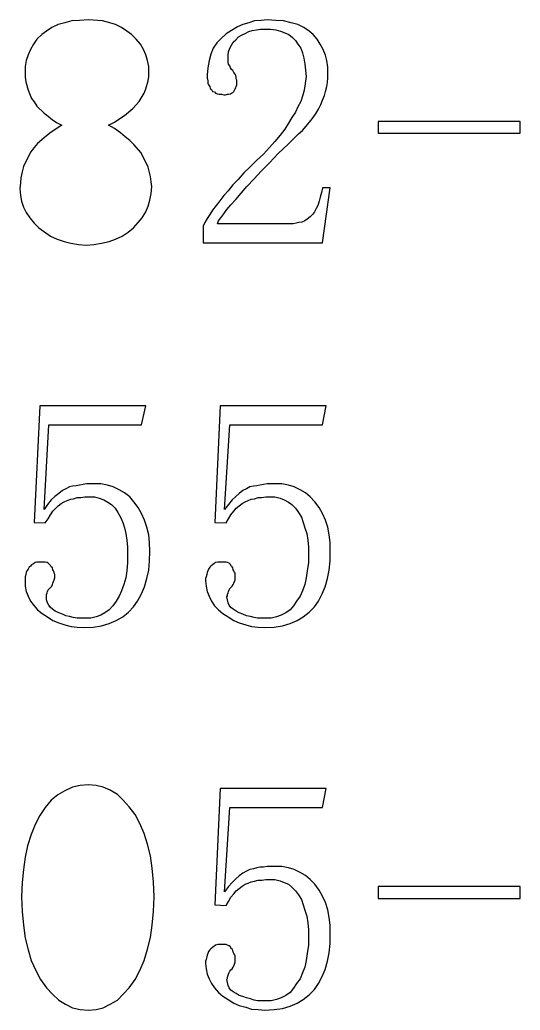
# Model space of a CAD drawing. Extents: x -275 to 275, y -225 to 225.
# Drawn here: x -231.8 to -223.34, y -192.97 to -176.22 of the extents above; entities that cross this region are included whole.
import ezdxf

# ---------------------------------------------------------------- set-up
doc = ezdxf.new("R2010")
doc.units = 0
doc.header["$MEASUREMENT"] = 0
doc.layers.get('0').update_dxf_attribs({"linetype": 'CONTINUOUS'})

msp = doc.modelspace()

# ---------------------------------------------------------------- linework, layer by layer
for points in [[(-230.64, -176.22), (-230.79, -176.23), (-230.79, -176.23), (-230.92, -176.24), (-230.92, -176.24), (-231.04, -176.27), (-231.04, -176.27), (-231.15, -176.3), (-231.15, -176.3), (-231.26, -176.35), (-231.26, -176.35), (-231.35, -176.41), (-231.35, -176.41), (-231.43, -176.47), (-231.43, -176.47), (-231.51, -176.55), (-231.51, -176.55), (-231.57, -176.63), (-231.57, -176.63), (-231.62, -176.72), (-231.62, -176.72), (-231.66, -176.81), (-231.66, -176.81), (-231.69, -176.91), (-231.69, -176.91), (-231.71, -177.01), (-231.71, -177.01), (-231.71, -177.19), (-231.71, -177.19), (-231.7, -177.27), (-231.7, -177.27), (-231.66, -177.41), (-231.66, -177.41), (-231.6, -177.55), (-231.6, -177.55), (-231.56, -177.61), (-231.56, -177.61), (-231.51, -177.68), (-231.51, -177.68), (-231.39, -177.8), (-231.39, -177.8), (-231.32, -177.85), (-231.32, -177.85), (-231.25, -177.91), (-231.25, -177.91), (-231.17, -177.96), (-231.17, -177.96), (-231.09, -178), (-231.09, -178), (-231.27, -178.12), (-231.27, -178.12), (-231.35, -178.18), (-231.35, -178.18), (-231.43, -178.25), (-231.43, -178.25), (-231.5, -178.31), (-231.5, -178.31), (-231.56, -178.38), (-231.56, -178.38), (-231.62, -178.46), (-231.62, -178.46), (-231.74, -178.7), (-231.74, -178.7), (-231.76, -178.79), (-231.76, -178.79), (-231.78, -178.89), (-231.78, -178.89), (-231.79, -178.98), (-231.79, -178.98), (-231.8, -179.08), (-231.8, -179.08), (-231.79, -179.19), (-231.79, -179.19), (-231.77, -179.29), (-231.77, -179.29), (-231.74, -179.39), (-231.74, -179.39), (-231.69, -179.48), (-231.69, -179.48), (-231.63, -179.57), (-231.63, -179.57), (-231.56, -179.66), (-231.56, -179.66), (-231.48, -179.74), (-231.48, -179.74), (-231.28, -179.88), (-231.28, -179.88), (-231.17, -179.93), (-231.17, -179.93), (-231.05, -179.97), (-231.05, -179.97), (-230.94, -180), (-230.94, -180), (-230.81, -180.02), (-230.81, -180.02), (-230.68, -180.03), (-230.68, -180.03), (-230.55, -180.02), (-230.55, -180.02), (-230.42, -180), (-230.42, -180), (-230.29, -179.97), (-230.29, -179.97), (-230.18, -179.93), (-230.18, -179.93), (-230.07, -179.88), (-230.07, -179.88), (-229.97, -179.81), (-229.97, -179.81), (-229.88, -179.74), (-229.88, -179.74), (-229.8, -179.65), (-229.8, -179.65), (-229.73, -179.57), (-229.73, -179.57), (-229.67, -179.47), (-229.67, -179.47), (-229.63, -179.37), (-229.63, -179.37), (-229.6, -179.27), (-229.6, -179.27), (-229.58, -179.16), (-229.58, -179.16), (-229.57, -179.04), (-229.57, -179.04), (-229.58, -178.96), (-229.58, -178.96), (-229.59, -178.87), (-229.59, -178.87), (-229.63, -178.71), (-229.63, -178.71), (-229.75, -178.47), (-229.75, -178.47), (-229.87, -178.33), (-229.87, -178.33), (-229.94, -178.26), (-229.94, -178.26), (-230.02, -178.2), (-230.02, -178.2), (-230.1, -178.13), (-230.1, -178.13), (-230.2, -178.06), (-230.2, -178.06), (-230.3, -178), (-230.3, -178), (-230.2, -177.95), (-230.2, -177.95), (-230.11, -177.89), (-230.11, -177.89), (-230.03, -177.84), (-230.03, -177.84), (-229.89, -177.72), (-229.89, -177.72), (-229.83, -177.66), (-229.83, -177.66), (-229.78, -177.6), (-229.78, -177.6), (-229.7, -177.46), (-229.7, -177.46), (-229.67, -177.39), (-229.67, -177.39), (-229.63, -177.25), (-229.63, -177.25), (-229.62, -177.18), (-229.62, -177.18), (-229.62, -177.01), (-229.62, -177.01), (-229.64, -176.91), (-229.64, -176.91), (-229.67, -176.81), (-229.67, -176.81), (-229.71, -176.72), (-229.71, -176.72), (-229.76, -176.63), (-229.76, -176.63), (-229.83, -176.55), (-229.83, -176.55), (-229.91, -176.47), (-229.91, -176.47), (-229.99, -176.41), (-229.99, -176.41), (-230.08, -176.35), (-230.08, -176.35), (-230.18, -176.3), (-230.18, -176.3), (-230.28, -176.27), (-230.28, -176.27), (-230.4, -176.24), (-230.4, -176.24), (-230.64, -176.22)], [(-226.97, -177.07), (-226.96, -177.18), (-226.96, -177.18), (-226.97, -177.26), (-226.97, -177.26), (-226.98, -177.34), (-226.98, -177.34), (-227, -177.43), (-227, -177.43), (-227.02, -177.51), (-227.02, -177.51), (-227.05, -177.6), (-227.05, -177.6), (-227.1, -177.69), (-227.1, -177.69), (-227.14, -177.78), (-227.14, -177.78), (-227.2, -177.87), (-227.2, -177.87), (-227.26, -177.97), (-227.26, -177.97), (-227.32, -178.07), (-227.32, -178.07), (-227.4, -178.17), (-227.4, -178.17), (-227.49, -178.28), (-227.49, -178.28), (-227.58, -178.38), (-227.58, -178.38), (-227.68, -178.49), (-227.68, -178.49), (-227.8, -178.6), (-227.8, -178.6), (-227.91, -178.71), (-227.91, -178.71), (-228.01, -178.81), (-228.01, -178.81), (-228.11, -178.92), (-228.11, -178.92), (-228.2, -179.01), (-228.2, -179.01), (-228.28, -179.11), (-228.28, -179.11), (-228.35, -179.19), (-228.35, -179.19), (-228.42, -179.28), (-228.42, -179.28), (-228.48, -179.36), (-228.48, -179.36), (-228.54, -179.44), (-228.54, -179.44), (-228.59, -179.51), (-228.59, -179.51), (-228.63, -179.58), (-228.63, -179.58), (-228.67, -179.65), (-228.67, -179.65), (-228.7, -179.71), (-228.7, -179.71), (-228.7, -179.99), (-228.7, -179.99), (-226.68, -179.99), (-226.68, -179.99), (-226.55, -179.06), (-226.55, -179.06), (-226.68, -179.06), (-226.68, -179.06), (-226.7, -179.14), (-226.7, -179.14), (-226.72, -179.22), (-226.72, -179.22), (-226.74, -179.29), (-226.74, -179.29), (-226.76, -179.36), (-226.76, -179.36), (-226.79, -179.41), (-226.79, -179.41), (-226.82, -179.47), (-226.82, -179.47), (-226.85, -179.51), (-226.85, -179.51), (-226.89, -179.55), (-226.89, -179.55), (-226.94, -179.59), (-226.94, -179.59), (-226.98, -179.62), (-226.98, -179.62), (-227.03, -179.64), (-227.03, -179.64), (-227.08, -179.65), (-227.08, -179.65), (-227.13, -179.66), (-227.13, -179.66), (-227.18, -179.67), (-227.18, -179.67), (-228.46, -179.67), (-228.46, -179.67), (-228.44, -179.62), (-228.44, -179.62), (-228.4, -179.57), (-228.4, -179.57), (-228.35, -179.5), (-228.35, -179.5), (-228.3, -179.43), (-228.3, -179.43), (-228.23, -179.35), (-228.23, -179.35), (-228.15, -179.26), (-228.15, -179.26), (-228.06, -179.15), (-228.06, -179.15), (-227.96, -179.04), (-227.96, -179.04), (-227.84, -178.91), (-227.84, -178.91), (-227.72, -178.78), (-227.72, -178.78), (-227.58, -178.64), (-227.58, -178.64), (-227.43, -178.48), (-227.43, -178.48), (-227.26, -178.32), (-227.26, -178.32), (-227.09, -178.15), (-227.09, -178.15), (-227.02, -178.09), (-227.02, -178.09), (-226.96, -178.02), (-226.96, -178.02), (-226.9, -177.95), (-226.9, -177.95), (-226.84, -177.87), (-226.84, -177.87), (-226.79, -177.8), (-226.79, -177.8), (-226.75, -177.73), (-226.75, -177.73), (-226.71, -177.65), (-226.71, -177.65), (-226.68, -177.58), (-226.68, -177.58), (-226.65, -177.5), (-226.65, -177.5), (-226.63, -177.43), (-226.63, -177.43), (-226.61, -177.35), (-226.61, -177.35), (-226.6, -177.28), (-226.6, -177.28), (-226.59, -177.2), (-226.59, -177.2), (-226.59, -177.13), (-226.59, -177.13), (-226.59, -177.02), (-226.59, -177.02), (-226.61, -176.91), (-226.61, -176.91), (-226.63, -176.82), (-226.63, -176.82), (-226.67, -176.72), (-226.67, -176.72), (-226.72, -176.63), (-226.72, -176.63), (-226.77, -176.55), (-226.77, -176.55), (-226.84, -176.47), (-226.84, -176.47), (-226.91, -176.41), (-226.91, -176.41), (-227, -176.35), (-227, -176.35), (-227.1, -176.3), (-227.1, -176.3), (-227.21, -176.27), (-227.21, -176.27), (-227.34, -176.24), (-227.34, -176.24), (-227.47, -176.23), (-227.47, -176.23), (-227.62, -176.22), (-227.62, -176.22), (-227.72, -176.23), (-227.72, -176.23), (-227.83, -176.24), (-227.83, -176.24), (-227.93, -176.27), (-227.93, -176.27), (-228.03, -176.3), (-228.03, -176.3), (-228.12, -176.34), (-228.12, -176.34), (-228.22, -176.4), (-228.22, -176.4), (-228.31, -176.46), (-228.31, -176.46), (-228.39, -176.53), (-228.39, -176.53), (-228.47, -176.61), (-228.47, -176.61), (-228.53, -176.7), (-228.53, -176.7), (-228.57, -176.8), (-228.57, -176.8), (-228.6, -176.91), (-228.6, -176.91), (-228.62, -177.03), (-228.62, -177.03), (-228.63, -177.15), (-228.63, -177.15), (-228.63, -177.2), (-228.63, -177.2), (-228.62, -177.25), (-228.62, -177.25), (-228.62, -177.29), (-228.62, -177.29), (-228.61, -177.32), (-228.61, -177.32), (-228.59, -177.35), (-228.59, -177.35), (-228.58, -177.38), (-228.58, -177.38), (-228.56, -177.4), (-228.56, -177.4), (-228.54, -177.43), (-228.54, -177.43), (-228.51, -177.44), (-228.51, -177.44), (-228.49, -177.46), (-228.49, -177.46), (-228.46, -177.47), (-228.46, -177.47), (-228.43, -177.48), (-228.43, -177.48), (-228.39, -177.48), (-228.39, -177.48), (-228.35, -177.49), (-228.35, -177.49), (-228.32, -177.49), (-228.32, -177.49), (-228.29, -177.48), (-228.29, -177.48), (-228.27, -177.48), (-228.27, -177.48), (-228.24, -177.47), (-228.24, -177.47), (-228.22, -177.46), (-228.22, -177.46), (-228.2, -177.45), (-228.2, -177.45), (-228.18, -177.43), (-228.18, -177.43), (-228.17, -177.41), (-228.17, -177.41), (-228.16, -177.39), (-228.16, -177.39), (-228.15, -177.37), (-228.15, -177.37), (-228.14, -177.35), (-228.14, -177.35), (-228.13, -177.32), (-228.13, -177.32), (-228.13, -177.29), (-228.13, -177.29), (-228.13, -177.26), (-228.13, -177.26), (-228.13, -177.24), (-228.13, -177.24), (-228.14, -177.22), (-228.14, -177.22), (-228.14, -177.19), (-228.14, -177.19), (-228.15, -177.16), (-228.15, -177.16), (-228.16, -177.14), (-228.16, -177.14), (-228.18, -177.11), (-228.18, -177.11), (-228.2, -177.08), (-228.2, -177.08), (-228.22, -177.06), (-228.22, -177.06), (-228.24, -177.03), (-228.24, -177.03), (-228.25, -177), (-228.25, -177), (-228.27, -176.97), (-228.27, -176.97), (-228.28, -176.94), (-228.28, -176.94), (-228.28, -176.91), (-228.28, -176.91), (-228.28, -176.88), (-228.28, -176.88), (-228.28, -176.81), (-228.28, -176.81), (-228.27, -176.76), (-228.27, -176.76), (-228.25, -176.7), (-228.25, -176.7), (-228.22, -176.65), (-228.22, -176.65), (-228.19, -176.6), (-228.19, -176.6), (-228.15, -176.56), (-228.15, -176.56), (-228.1, -176.51), (-228.1, -176.51), (-228.05, -176.48), (-228.05, -176.48), (-227.99, -176.45), (-227.99, -176.45), (-227.93, -176.42), (-227.93, -176.42), (-227.87, -176.4), (-227.87, -176.4), (-227.8, -176.39), (-227.8, -176.39), (-227.73, -176.38), (-227.73, -176.38), (-227.66, -176.38), (-227.66, -176.38), (-227.56, -176.38), (-227.56, -176.38), (-227.47, -176.39), (-227.47, -176.39), (-227.39, -176.41), (-227.39, -176.41), (-227.32, -176.44), (-227.32, -176.44), (-227.25, -176.47), (-227.25, -176.47), (-227.19, -176.52), (-227.19, -176.52), (-227.14, -176.57), (-227.14, -176.57), (-227.1, -176.63), (-227.1, -176.63), (-227.05, -176.7), (-227.05, -176.7), (-227.02, -176.78), (-227.02, -176.78), (-227, -176.87), (-227, -176.87), (-226.98, -176.97), (-226.98, -176.97), (-226.97, -177.07)], [(-225.74, -177.94), (-225.74, -178.14), (-225.74, -178.14), (-223.34, -178.14), (-223.34, -178.14), (-223.34, -177.94), (-223.34, -177.94), (-225.74, -177.94)], [(-230.43, -184.07), (-230.55, -184.07), (-230.55, -184.07), (-230.61, -184.07), (-230.61, -184.07), (-230.67, -184.07), (-230.67, -184.07), (-230.73, -184.08), (-230.73, -184.08), (-230.79, -184.09), (-230.79, -184.09), (-230.85, -184.1), (-230.85, -184.1), (-230.91, -184.11), (-230.91, -184.11), (-230.96, -184.12), (-230.96, -184.12), (-231.02, -184.15), (-231.02, -184.15), (-231.08, -184.18), (-231.08, -184.18), (-231.14, -184.23), (-231.14, -184.23), (-231.21, -184.28), (-231.21, -184.28), (-231.27, -184.34), (-231.27, -184.34), (-231.33, -184.42), (-231.33, -184.42), (-231.39, -184.5), (-231.39, -184.5), (-231.31, -183.07), (-231.31, -183.07), (-229.74, -183.07), (-229.74, -183.07), (-229.67, -182.75), (-229.67, -182.75), (-231.46, -182.75), (-231.46, -182.75), (-231.56, -184.72), (-231.56, -184.72), (-231.37, -184.73), (-231.37, -184.73), (-231.32, -184.66), (-231.32, -184.66), (-231.28, -184.59), (-231.28, -184.59), (-231.24, -184.53), (-231.24, -184.53), (-231.19, -184.48), (-231.19, -184.48), (-231.15, -184.44), (-231.15, -184.44), (-231.1, -184.4), (-231.1, -184.4), (-231.05, -184.37), (-231.05, -184.37), (-231, -184.35), (-231, -184.35), (-230.94, -184.33), (-230.94, -184.33), (-230.89, -184.32), (-230.89, -184.32), (-230.83, -184.3), (-230.83, -184.3), (-230.77, -184.3), (-230.77, -184.3), (-230.7, -184.29), (-230.7, -184.29), (-230.63, -184.29), (-230.63, -184.29), (-230.54, -184.29), (-230.54, -184.29), (-230.46, -184.31), (-230.46, -184.31), (-230.38, -184.34), (-230.38, -184.34), (-230.31, -184.38), (-230.31, -184.38), (-230.25, -184.42), (-230.25, -184.42), (-230.19, -184.48), (-230.19, -184.48), (-230.14, -184.55), (-230.14, -184.55), (-230.1, -184.63), (-230.1, -184.63), (-230.06, -184.72), (-230.06, -184.72), (-230.03, -184.81), (-230.03, -184.81), (-230.01, -184.91), (-230.01, -184.91), (-229.99, -185.02), (-229.99, -185.02), (-229.98, -185.14), (-229.98, -185.14), (-229.98, -185.26), (-229.98, -185.26), (-229.98, -185.4), (-229.98, -185.4), (-229.99, -185.54), (-229.99, -185.54), (-230.01, -185.66), (-230.01, -185.66), (-230.04, -185.77), (-230.04, -185.77), (-230.08, -185.88), (-230.08, -185.88), (-230.12, -185.97), (-230.12, -185.97), (-230.17, -186.05), (-230.17, -186.05), (-230.23, -186.13), (-230.23, -186.13), (-230.29, -186.2), (-230.29, -186.2), (-230.36, -186.25), (-230.36, -186.25), (-230.43, -186.29), (-230.43, -186.29), (-230.51, -186.32), (-230.51, -186.32), (-230.6, -186.34), (-230.6, -186.34), (-230.7, -186.34), (-230.7, -186.34), (-230.77, -186.34), (-230.77, -186.34), (-230.83, -186.34), (-230.83, -186.34), (-230.9, -186.33), (-230.9, -186.33), (-230.96, -186.31), (-230.96, -186.31), (-231.02, -186.3), (-231.02, -186.3), (-231.08, -186.27), (-231.08, -186.27), (-231.14, -186.25), (-231.14, -186.25), (-231.2, -186.22), (-231.2, -186.22), (-231.25, -186.19), (-231.25, -186.19), (-231.28, -186.16), (-231.28, -186.16), (-231.31, -186.12), (-231.31, -186.12), (-231.33, -186.08), (-231.33, -186.08), (-231.35, -186.03), (-231.35, -186.03), (-231.35, -185.98), (-231.35, -185.98), (-231.35, -185.96), (-231.35, -185.96), (-231.35, -185.94), (-231.35, -185.94), (-231.34, -185.91), (-231.34, -185.91), (-231.33, -185.89), (-231.33, -185.89), (-231.32, -185.86), (-231.32, -185.86), (-231.3, -185.84), (-231.3, -185.84), (-231.28, -185.82), (-231.28, -185.82), (-231.26, -185.8), (-231.26, -185.8), (-231.25, -185.77), (-231.25, -185.77), (-231.24, -185.75), (-231.24, -185.75), (-231.23, -185.72), (-231.23, -185.72), (-231.22, -185.69), (-231.22, -185.69), (-231.21, -185.66), (-231.21, -185.66), (-231.21, -185.62), (-231.21, -185.62), (-231.21, -185.6), (-231.21, -185.6), (-231.22, -185.58), (-231.22, -185.58), (-231.22, -185.56), (-231.22, -185.56), (-231.23, -185.54), (-231.23, -185.54), (-231.24, -185.52), (-231.24, -185.52), (-231.25, -185.49), (-231.25, -185.49), (-231.27, -185.47), (-231.27, -185.47), (-231.28, -185.45), (-231.28, -185.45), (-231.3, -185.43), (-231.3, -185.43), (-231.32, -185.41), (-231.32, -185.41), (-231.34, -185.4), (-231.34, -185.4), (-231.37, -185.39), (-231.37, -185.39), (-231.4, -185.39), (-231.4, -185.39), (-231.43, -185.39), (-231.43, -185.39), (-231.47, -185.39), (-231.47, -185.39), (-231.51, -185.39), (-231.51, -185.39), (-231.54, -185.4), (-231.54, -185.4), (-231.57, -185.42), (-231.57, -185.42), (-231.6, -185.44), (-231.6, -185.44), (-231.62, -185.46), (-231.62, -185.46), (-231.64, -185.48), (-231.64, -185.48), (-231.66, -185.51), (-231.66, -185.51), (-231.68, -185.54), (-231.68, -185.54), (-231.69, -185.57), (-231.69, -185.57), (-231.7, -185.6), (-231.7, -185.6), (-231.71, -185.64), (-231.71, -185.64), (-231.71, -185.67), (-231.71, -185.67), (-231.71, -185.71), (-231.71, -185.71), (-231.71, -185.8), (-231.71, -185.8), (-231.69, -185.89), (-231.69, -185.89), (-231.66, -185.97), (-231.66, -185.97), (-231.62, -186.05), (-231.62, -186.05), (-231.56, -186.13), (-231.56, -186.13), (-231.5, -186.2), (-231.5, -186.2), (-231.42, -186.26), (-231.42, -186.26), (-231.33, -186.32), (-231.33, -186.32), (-231.24, -186.38), (-231.24, -186.38), (-231.14, -186.42), (-231.14, -186.42), (-231.04, -186.45), (-231.04, -186.45), (-230.93, -186.48), (-230.93, -186.48), (-230.83, -186.49), (-230.83, -186.49), (-230.71, -186.5), (-230.71, -186.5), (-230.56, -186.49), (-230.56, -186.49), (-230.42, -186.47), (-230.42, -186.47), (-230.29, -186.43), (-230.29, -186.43), (-230.17, -186.38), (-230.17, -186.38), (-230.06, -186.32), (-230.06, -186.32), (-229.96, -186.24), (-229.96, -186.24), (-229.88, -186.15), (-229.88, -186.15), (-229.81, -186.05), (-229.81, -186.05), (-229.74, -185.93), (-229.74, -185.93), (-229.69, -185.81), (-229.69, -185.81), (-229.65, -185.67), (-229.65, -185.67), (-229.62, -185.53), (-229.62, -185.53), (-229.61, -185.37), (-229.61, -185.37), (-229.6, -185.21), (-229.6, -185.21), (-229.61, -185.06), (-229.61, -185.06), (-229.62, -184.93), (-229.62, -184.93), (-229.65, -184.8), (-229.65, -184.8), (-229.69, -184.68), (-229.69, -184.68), (-229.74, -184.57), (-229.74, -184.57), (-229.8, -184.47), (-229.8, -184.47), (-229.87, -184.37), (-229.87, -184.37), (-229.94, -184.29), (-229.94, -184.29), (-230.03, -184.22), (-230.03, -184.22), (-230.12, -184.17), (-230.12, -184.17), (-230.22, -184.12), (-230.22, -184.12), (-230.32, -184.09), (-230.32, -184.09), (-230.43, -184.07)], [(-227.37, -184.07), (-227.49, -184.07), (-227.49, -184.07), (-227.55, -184.07), (-227.55, -184.07), (-227.62, -184.07), (-227.62, -184.07), (-227.68, -184.08), (-227.68, -184.08), (-227.74, -184.09), (-227.74, -184.09), (-227.79, -184.1), (-227.79, -184.1), (-227.85, -184.11), (-227.85, -184.11), (-227.91, -184.12), (-227.91, -184.12), (-227.97, -184.15), (-227.97, -184.15), (-228.03, -184.18), (-228.03, -184.18), (-228.09, -184.23), (-228.09, -184.23), (-228.15, -184.28), (-228.15, -184.28), (-228.21, -184.34), (-228.21, -184.34), (-228.27, -184.42), (-228.27, -184.42), (-228.34, -184.5), (-228.34, -184.5), (-228.25, -183.07), (-228.25, -183.07), (-226.68, -183.07), (-226.68, -183.07), (-226.62, -182.75), (-226.62, -182.75), (-228.41, -182.75), (-228.41, -182.75), (-228.5, -184.72), (-228.5, -184.72), (-228.31, -184.73), (-228.31, -184.73), (-228.27, -184.66), (-228.27, -184.66), (-228.23, -184.59), (-228.23, -184.59), (-228.18, -184.53), (-228.18, -184.53), (-228.14, -184.48), (-228.14, -184.48), (-228.09, -184.44), (-228.09, -184.44), (-228.04, -184.4), (-228.04, -184.4), (-227.99, -184.37), (-227.99, -184.37), (-227.94, -184.35), (-227.94, -184.35), (-227.89, -184.33), (-227.89, -184.33), (-227.83, -184.32), (-227.83, -184.32), (-227.77, -184.3), (-227.77, -184.3), (-227.71, -184.3), (-227.71, -184.3), (-227.64, -184.29), (-227.64, -184.29), (-227.57, -184.29), (-227.57, -184.29), (-227.49, -184.29), (-227.49, -184.29), (-227.4, -184.31), (-227.4, -184.31), (-227.33, -184.34), (-227.33, -184.34), (-227.26, -184.38), (-227.26, -184.38), (-227.2, -184.42), (-227.2, -184.42), (-227.14, -184.48), (-227.14, -184.48), (-227.09, -184.55), (-227.09, -184.55), (-227.04, -184.63), (-227.04, -184.63), (-227.01, -184.72), (-227.01, -184.72), (-226.98, -184.81), (-226.98, -184.81), (-226.95, -184.91), (-226.95, -184.91), (-226.93, -185.02), (-226.93, -185.02), (-226.92, -185.14), (-226.92, -185.14), (-226.92, -185.26), (-226.92, -185.26), (-226.92, -185.4), (-226.92, -185.4), (-226.94, -185.54), (-226.94, -185.54), (-226.96, -185.66), (-226.96, -185.66), (-226.98, -185.77), (-226.98, -185.77), (-227.02, -185.88), (-227.02, -185.88), (-227.06, -185.97), (-227.06, -185.97), (-227.12, -186.05), (-227.12, -186.05), (-227.17, -186.13), (-227.17, -186.13), (-227.23, -186.2), (-227.23, -186.2), (-227.3, -186.25), (-227.3, -186.25), (-227.38, -186.29), (-227.38, -186.29), (-227.46, -186.32), (-227.46, -186.32), (-227.55, -186.34), (-227.55, -186.34), (-227.64, -186.34), (-227.64, -186.34), (-227.71, -186.34), (-227.71, -186.34), (-227.78, -186.34), (-227.78, -186.34), (-227.84, -186.33), (-227.84, -186.33), (-227.9, -186.31), (-227.9, -186.31), (-227.97, -186.3), (-227.97, -186.3), (-228.03, -186.27), (-228.03, -186.27), (-228.09, -186.25), (-228.09, -186.25), (-228.14, -186.22), (-228.14, -186.22), (-228.19, -186.19), (-228.19, -186.19), (-228.23, -186.16), (-228.23, -186.16), (-228.26, -186.12), (-228.26, -186.12), (-228.28, -186.08), (-228.28, -186.08), (-228.29, -186.03), (-228.29, -186.03), (-228.3, -185.98), (-228.3, -185.98), (-228.29, -185.96), (-228.29, -185.96), (-228.29, -185.94), (-228.29, -185.94), (-228.28, -185.91), (-228.28, -185.91), (-228.27, -185.89), (-228.27, -185.89), (-228.26, -185.86), (-228.26, -185.86), (-228.25, -185.84), (-228.25, -185.84), (-228.23, -185.82), (-228.23, -185.82), (-228.21, -185.8), (-228.21, -185.8), (-228.19, -185.77), (-228.19, -185.77), (-228.18, -185.75), (-228.18, -185.75), (-228.17, -185.72), (-228.17, -185.72), (-228.16, -185.69), (-228.16, -185.69), (-228.16, -185.66), (-228.16, -185.66), (-228.16, -185.62), (-228.16, -185.62), (-228.16, -185.6), (-228.16, -185.6), (-228.16, -185.58), (-228.16, -185.58), (-228.17, -185.56), (-228.17, -185.56), (-228.18, -185.54), (-228.18, -185.54), (-228.19, -185.52), (-228.19, -185.52), (-228.2, -185.49), (-228.2, -185.49), (-228.21, -185.47), (-228.21, -185.47), (-228.23, -185.45), (-228.23, -185.45), (-228.24, -185.43), (-228.24, -185.43), (-228.26, -185.41), (-228.26, -185.41), (-228.29, -185.4), (-228.29, -185.4), (-228.31, -185.39), (-228.31, -185.39), (-228.35, -185.39), (-228.35, -185.39), (-228.38, -185.39), (-228.38, -185.39), (-228.42, -185.39), (-228.42, -185.39), (-228.45, -185.39), (-228.45, -185.39), (-228.49, -185.4), (-228.49, -185.4), (-228.52, -185.42), (-228.52, -185.42), (-228.54, -185.44), (-228.54, -185.44), (-228.57, -185.46), (-228.57, -185.46), (-228.59, -185.48), (-228.59, -185.48), (-228.61, -185.51), (-228.61, -185.51), (-228.62, -185.54), (-228.62, -185.54), (-228.63, -185.57), (-228.63, -185.57), (-228.64, -185.6), (-228.64, -185.6), (-228.65, -185.64), (-228.65, -185.64), (-228.66, -185.67), (-228.66, -185.67), (-228.66, -185.71), (-228.66, -185.71), (-228.65, -185.8), (-228.65, -185.8), (-228.63, -185.89), (-228.63, -185.89), (-228.6, -185.97), (-228.6, -185.97), (-228.56, -186.05), (-228.56, -186.05), (-228.51, -186.13), (-228.51, -186.13), (-228.44, -186.2), (-228.44, -186.2), (-228.37, -186.26), (-228.37, -186.26), (-228.28, -186.32), (-228.28, -186.32), (-228.18, -186.38), (-228.18, -186.38), (-228.09, -186.42), (-228.09, -186.42), (-227.98, -186.45), (-227.98, -186.45), (-227.88, -186.48), (-227.88, -186.48), (-227.77, -186.49), (-227.77, -186.49), (-227.66, -186.5), (-227.66, -186.5), (-227.5, -186.49), (-227.5, -186.49), (-227.36, -186.47), (-227.36, -186.47), (-227.23, -186.43), (-227.23, -186.43), (-227.11, -186.38), (-227.11, -186.38), (-227.01, -186.32), (-227.01, -186.32), (-226.91, -186.24), (-226.91, -186.24), (-226.82, -186.15), (-226.82, -186.15), (-226.75, -186.05), (-226.75, -186.05), (-226.69, -185.93), (-226.69, -185.93), (-226.64, -185.81), (-226.64, -185.81), (-226.6, -185.67), (-226.6, -185.67), (-226.57, -185.53), (-226.57, -185.53), (-226.55, -185.37), (-226.55, -185.37), (-226.55, -185.21), (-226.55, -185.21), (-226.55, -185.06), (-226.55, -185.06), (-226.57, -184.93), (-226.57, -184.93), (-226.59, -184.8), (-226.59, -184.8), (-226.63, -184.68), (-226.63, -184.68), (-226.68, -184.57), (-226.68, -184.57), (-226.74, -184.47), (-226.74, -184.47), (-226.81, -184.37), (-226.81, -184.37), (-226.89, -184.29), (-226.89, -184.29), (-226.97, -184.22), (-226.97, -184.22), (-227.06, -184.17), (-227.06, -184.17), (-227.16, -184.12), (-227.16, -184.12), (-227.26, -184.09), (-227.26, -184.09), (-227.37, -184.07)], [(-230.64, -189.16), (-230.78, -189.17), (-230.78, -189.17), (-230.91, -189.2), (-230.91, -189.2), (-231.04, -189.26), (-231.04, -189.26), (-231.16, -189.33), (-231.16, -189.33), (-231.27, -189.42), (-231.27, -189.42), (-231.37, -189.54), (-231.37, -189.54), (-231.46, -189.68), (-231.46, -189.68), (-231.54, -189.83), (-231.54, -189.83), (-231.61, -190), (-231.61, -190), (-231.67, -190.19), (-231.67, -190.19), (-231.71, -190.38), (-231.71, -190.38), (-231.74, -190.59), (-231.74, -190.59), (-231.76, -190.81), (-231.76, -190.81), (-231.77, -191.05), (-231.77, -191.05), (-231.76, -191.3), (-231.76, -191.3), (-231.74, -191.53), (-231.74, -191.53), (-231.71, -191.75), (-231.71, -191.75), (-231.66, -191.95), (-231.66, -191.95), (-231.61, -192.13), (-231.61, -192.13), (-231.53, -192.3), (-231.53, -192.3), (-231.45, -192.45), (-231.45, -192.45), (-231.35, -192.59), (-231.35, -192.59), (-231.25, -192.7), (-231.25, -192.7), (-231.14, -192.8), (-231.14, -192.8), (-231.03, -192.87), (-231.03, -192.87), (-230.91, -192.93), (-230.91, -192.93), (-230.78, -192.96), (-230.78, -192.96), (-230.64, -192.97), (-230.64, -192.97), (-230.51, -192.96), (-230.51, -192.96), (-230.39, -192.93), (-230.39, -192.93), (-230.27, -192.87), (-230.27, -192.87), (-230.15, -192.8), (-230.15, -192.8), (-230.05, -192.7), (-230.05, -192.7), (-229.95, -192.59), (-229.95, -192.59), (-229.85, -192.45), (-229.85, -192.45), (-229.77, -192.3), (-229.77, -192.3), (-229.7, -192.13), (-229.7, -192.13), (-229.64, -191.94), (-229.64, -191.94), (-229.59, -191.74), (-229.59, -191.74), (-229.56, -191.53), (-229.56, -191.53), (-229.54, -191.3), (-229.54, -191.3), (-229.53, -191.05), (-229.53, -191.05), (-229.54, -190.8), (-229.54, -190.8), (-229.56, -190.57), (-229.56, -190.57), (-229.59, -190.36), (-229.59, -190.36), (-229.64, -190.16), (-229.64, -190.16), (-229.7, -189.98), (-229.7, -189.98), (-229.77, -189.81), (-229.77, -189.81), (-229.85, -189.66), (-229.85, -189.66), (-229.95, -189.53), (-229.95, -189.53), (-230.05, -189.42), (-230.05, -189.42), (-230.15, -189.32), (-230.15, -189.32), (-230.27, -189.25), (-230.27, -189.25), (-230.39, -189.2), (-230.39, -189.2), (-230.51, -189.17), (-230.51, -189.17), (-230.64, -189.16)], [(-227.37, -190.54), (-227.49, -190.54), (-227.49, -190.54), (-227.55, -190.54), (-227.55, -190.54), (-227.62, -190.54), (-227.62, -190.54), (-227.68, -190.55), (-227.68, -190.55), (-227.74, -190.55), (-227.74, -190.55), (-227.79, -190.56), (-227.79, -190.56), (-227.85, -190.58), (-227.85, -190.58), (-227.91, -190.59), (-227.91, -190.59), (-227.97, -190.62), (-227.97, -190.62), (-228.03, -190.65), (-228.03, -190.65), (-228.09, -190.7), (-228.09, -190.7), (-228.15, -190.75), (-228.15, -190.75), (-228.21, -190.81), (-228.21, -190.81), (-228.27, -190.88), (-228.27, -190.88), (-228.34, -190.97), (-228.34, -190.97), (-228.25, -189.54), (-228.25, -189.54), (-226.68, -189.54), (-226.68, -189.54), (-226.62, -189.22), (-226.62, -189.22), (-228.41, -189.22), (-228.41, -189.22), (-228.5, -191.19), (-228.5, -191.19), (-228.31, -191.2), (-228.31, -191.2), (-228.27, -191.13), (-228.27, -191.13), (-228.23, -191.06), (-228.23, -191.06), (-228.18, -191), (-228.18, -191), (-228.14, -190.95), (-228.14, -190.95), (-228.09, -190.91), (-228.09, -190.91), (-228.04, -190.87), (-228.04, -190.87), (-227.99, -190.84), (-227.99, -190.84), (-227.94, -190.82), (-227.94, -190.82), (-227.89, -190.8), (-227.89, -190.8), (-227.83, -190.79), (-227.83, -190.79), (-227.77, -190.77), (-227.77, -190.77), (-227.71, -190.77), (-227.71, -190.77), (-227.64, -190.76), (-227.64, -190.76), (-227.57, -190.76), (-227.57, -190.76), (-227.49, -190.76), (-227.49, -190.76), (-227.4, -190.78), (-227.4, -190.78), (-227.33, -190.81), (-227.33, -190.81), (-227.26, -190.84), (-227.26, -190.84), (-227.2, -190.89), (-227.2, -190.89), (-227.14, -190.95), (-227.14, -190.95), (-227.09, -191.02), (-227.09, -191.02), (-227.04, -191.1), (-227.04, -191.1), (-227.01, -191.19), (-227.01, -191.19), (-226.98, -191.28), (-226.98, -191.28), (-226.95, -191.38), (-226.95, -191.38), (-226.93, -191.49), (-226.93, -191.49), (-226.92, -191.61), (-226.92, -191.61), (-226.92, -191.73), (-226.92, -191.73), (-226.92, -191.87), (-226.92, -191.87), (-226.94, -192.01), (-226.94, -192.01), (-226.96, -192.13), (-226.96, -192.13), (-226.98, -192.24), (-226.98, -192.24), (-227.02, -192.34), (-227.02, -192.34), (-227.06, -192.44), (-227.06, -192.44), (-227.12, -192.52), (-227.12, -192.52), (-227.17, -192.6), (-227.17, -192.6), (-227.23, -192.67), (-227.23, -192.67), (-227.3, -192.72), (-227.3, -192.72), (-227.38, -192.76), (-227.38, -192.76), (-227.46, -192.79), (-227.46, -192.79), (-227.55, -192.81), (-227.55, -192.81), (-227.64, -192.81), (-227.64, -192.81), (-227.71, -192.81), (-227.71, -192.81), (-227.78, -192.81), (-227.78, -192.81), (-227.84, -192.8), (-227.84, -192.8), (-227.9, -192.78), (-227.9, -192.78), (-227.97, -192.76), (-227.97, -192.76), (-228.03, -192.74), (-228.03, -192.74), (-228.09, -192.72), (-228.09, -192.72), (-228.14, -192.69), (-228.14, -192.69), (-228.19, -192.66), (-228.19, -192.66), (-228.23, -192.63), (-228.23, -192.63), (-228.26, -192.59), (-228.26, -192.59), (-228.28, -192.55), (-228.28, -192.55), (-228.29, -192.5), (-228.29, -192.5), (-228.3, -192.45), (-228.3, -192.45), (-228.29, -192.43), (-228.29, -192.43), (-228.29, -192.41), (-228.29, -192.41), (-228.28, -192.38), (-228.28, -192.38), (-228.27, -192.36), (-228.27, -192.36), (-228.26, -192.33), (-228.26, -192.33), (-228.25, -192.31), (-228.25, -192.31), (-228.23, -192.29), (-228.23, -192.29), (-228.21, -192.27), (-228.21, -192.27), (-228.19, -192.24), (-228.19, -192.24), (-228.18, -192.22), (-228.18, -192.22), (-228.17, -192.19), (-228.17, -192.19), (-228.16, -192.16), (-228.16, -192.16), (-228.16, -192.13), (-228.16, -192.13), (-228.16, -192.09), (-228.16, -192.09), (-228.16, -192.07), (-228.16, -192.07), (-228.16, -192.05), (-228.16, -192.05), (-228.17, -192.03), (-228.17, -192.03), (-228.18, -192.01), (-228.18, -192.01), (-228.19, -191.99), (-228.19, -191.99), (-228.2, -191.96), (-228.2, -191.96), (-228.21, -191.94), (-228.21, -191.94), (-228.23, -191.92), (-228.23, -191.92), (-228.24, -191.9), (-228.24, -191.9), (-228.26, -191.88), (-228.26, -191.88), (-228.29, -191.87), (-228.29, -191.87), (-228.31, -191.86), (-228.31, -191.86), (-228.35, -191.86), (-228.35, -191.86), (-228.38, -191.86), (-228.38, -191.86), (-228.42, -191.86), (-228.42, -191.86), (-228.45, -191.86), (-228.45, -191.86), (-228.49, -191.87), (-228.49, -191.87), (-228.52, -191.89), (-228.52, -191.89), (-228.54, -191.91), (-228.54, -191.91), (-228.57, -191.93), (-228.57, -191.93), (-228.59, -191.95), (-228.59, -191.95), (-228.61, -191.98), (-228.61, -191.98), (-228.62, -192.01), (-228.62, -192.01), (-228.63, -192.04), (-228.63, -192.04), (-228.64, -192.07), (-228.64, -192.07), (-228.65, -192.11), (-228.65, -192.11), (-228.66, -192.14), (-228.66, -192.14), (-228.66, -192.18), (-228.66, -192.18), (-228.65, -192.27), (-228.65, -192.27), (-228.63, -192.36), (-228.63, -192.36), (-228.6, -192.44), (-228.6, -192.44), (-228.56, -192.52), (-228.56, -192.52), (-228.51, -192.59), (-228.51, -192.59), (-228.44, -192.67), (-228.44, -192.67), (-228.37, -192.73), (-228.37, -192.73), (-228.28, -192.79), (-228.28, -192.79), (-228.18, -192.85), (-228.18, -192.85), (-228.09, -192.89), (-228.09, -192.89), (-227.98, -192.92), (-227.98, -192.92), (-227.88, -192.95), (-227.88, -192.95), (-227.77, -192.96), (-227.77, -192.96), (-227.66, -192.97), (-227.66, -192.97), (-227.5, -192.96), (-227.5, -192.96), (-227.36, -192.94), (-227.36, -192.94), (-227.23, -192.9), (-227.23, -192.9), (-227.11, -192.85), (-227.11, -192.85), (-227.01, -192.79), (-227.01, -192.79), (-226.91, -192.71), (-226.91, -192.71), (-226.82, -192.62), (-226.82, -192.62), (-226.75, -192.52), (-226.75, -192.52), (-226.69, -192.4), (-226.69, -192.4), (-226.64, -192.28), (-226.64, -192.28), (-226.6, -192.14), (-226.6, -192.14), (-226.57, -192), (-226.57, -192), (-226.55, -191.84), (-226.55, -191.84), (-226.55, -191.68), (-226.55, -191.68), (-226.55, -191.53), (-226.55, -191.53), (-226.57, -191.4), (-226.57, -191.4), (-226.59, -191.27), (-226.59, -191.27), (-226.63, -191.15), (-226.63, -191.15), (-226.68, -191.04), (-226.68, -191.04), (-226.74, -190.94), (-226.74, -190.94), (-226.81, -190.84), (-226.81, -190.84), (-226.89, -190.76), (-226.89, -190.76), (-226.97, -190.69), (-226.97, -190.69), (-227.06, -190.64), (-227.06, -190.64), (-227.16, -190.59), (-227.16, -190.59), (-227.26, -190.56), (-227.26, -190.56), (-227.37, -190.54)], [(-225.74, -190.88), (-225.74, -191.08), (-225.74, -191.08), (-223.34, -191.08), (-223.34, -191.08), (-223.34, -190.88), (-223.34, -190.88), (-225.74, -190.88)]]:
    msp.add_lwpolyline(points)

doc.saveas('drawing.dxf')
